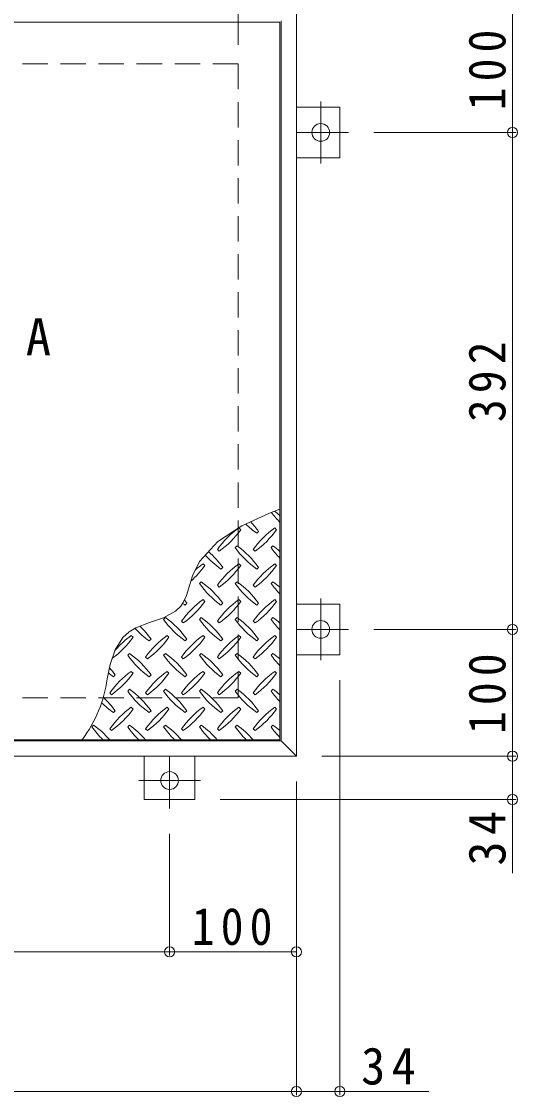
# Model space of a CAD drawing. Units: millimetres at full size, sheet at 1:10. Extents: x -2620 to 2397, y -1959 to 1379.
# Drawn here: x -302 to 90, y 75 to 923 of the extents above; entities that cross this region are included whole.
import ezdxf
from ezdxf.enums import TextEntityAlignment as Align

# ---------------------------------------------------------------- set-up
doc = ezdxf.new("R2010")
doc.units = ezdxf.units.MM
doc.header["$LTSCALE"] = 10
doc.header["$PDMODE"] = 32
doc.header["$PDSIZE"] = 8
doc.linetypes.add('CHAIN1', pattern=[8, 5, -1, 1, -1])
doc.linetypes.add('DASHED2', pattern=[3, 2, -1])
for name, color, linetype, lineweight in [('0-1_躯体', 2, 'DASHED2', 9), ('0-2_仕上', 3, 'Continuous', 9), ('0-3_建具', 2, 'Continuous', 9), ('0-5_寸法', 7, 'Continuous', 9), ('0-9', 134, 'Continuous', 5), ('0-E', 3, 'Continuous', 9), ('0-F', 7, 'Continuous', 9)]:
    doc.layers.add(name, color=color, linetype=linetype, lineweight=lineweight)
doc.styles.add('ＭＳ ゴシック', font='')
doc.styles.get('ＭＳ ゴシック').set_extended_font_data('MS Gothic')

msp = doc.modelspace()

# ---------------------------------------------------------------- linework, layer by layer
at = {"layer": '0-1_躯体'}
for p, q in [((-2130.7, 889.38), (-130.7, 889.38)), ((-130.7, 889.38), (-130.7, 389.38)), ((-130.7, 389.38), (-2130.7, 389.38))]:
    msp.add_line(p, q, dxfattribs=at)
at = {"layer": '0-2_仕上'}
for p, q in [((-612.7, 922.38), (-97.7, 922.38)), ((-97.7, 922.38), (-97.7, 356.38)), ((-97.7, 356.38), (-612.7, 356.38))]:
    msp.add_line(p, q, dxfattribs=at)
at = {"layer": '0-3_建具'}
for p, q in [((-84.7, 935.38), (-84.7, 343.38)), ((-96.7, 355.38), (-96.7, 923.38)), ((-96.7, 355.38), (-2164.7, 355.38)), ((-96.7, 355.38), (-84.7, 343.38)), ((-84.7, 343.38), (-2176.7, 343.38))]:
    msp.add_line(p, q, dxfattribs=at)
at = {"layer": '0-5_寸法'}
for p, q in [((85.7, 309.18), (85.7, 251.06)), ((-50.5, 78.95), (19.77, 78.95))]:
    msp.add_line(p, q, dxfattribs=at)
at = {"layer": '0-9'}
for p, q in [((-128.65, 522), (-130.07, 523.42)), ((-115.93, 519.17), (-114.51, 520.59)), ((-100.37, 522), (-101.78, 523.42)), ((-131.48, 509.27), (-132.9, 507.86)), ((-103.2, 509.27), (-104.61, 507.86)), ((-147.04, 506.44), (-145.63, 505.03)), ((-118.76, 506.44), (-117.34, 505.03)), ((-156.94, 493.72), (-158.35, 495.13)), ((-144.21, 490.89), (-142.8, 492.3)), ((-128.65, 493.72), (-130.07, 495.13)), ((-115.93, 490.89), (-114.51, 492.3)), ((-100.37, 493.72), (-101.78, 495.13)), ((-159.77, 480.99), (-161.18, 479.57)), ((-147.04, 478.16), (-145.63, 476.75)), ((-131.48, 480.99), (-132.9, 479.57)), ((-118.76, 478.16), (-117.34, 476.75)), ((-103.2, 480.99), (-104.61, 479.57)), ((-156.94, 465.43), (-158.35, 466.85)), ((-128.65, 465.43), (-130.07, 466.85)), ((-100.37, 465.43), (-101.78, 466.85)), ((-172.5, 462.6), (-171.08, 464.02)), ((-144.21, 462.6), (-142.8, 464.02)), ((-115.93, 462.6), (-114.51, 464.02)), ((-188.05, 452.7), (-189.47, 451.29)), ((-175.32, 449.88), (-173.91, 448.46)), ((-159.77, 452.7), (-161.18, 451.29)), ((-147.04, 449.88), (-145.63, 448.46)), ((-131.48, 452.7), (-132.9, 451.29)), ((-118.76, 449.88), (-117.34, 448.46)), ((-103.2, 452.7), (-104.61, 451.29)), ((-213.51, 437.15), (-214.92, 438.56)), ((-200.78, 434.32), (-199.37, 435.73)), ((-185.22, 437.15), (-186.64, 438.56)), ((-172.5, 434.32), (-171.08, 435.73)), ((-156.94, 437.15), (-158.35, 438.56)), ((-144.21, 434.32), (-142.8, 435.73)), ((-128.65, 437.15), (-130.07, 438.56)), ((-115.93, 434.32), (-114.51, 435.73)), ((-100.37, 437.15), (-101.78, 438.56)), ((-216.34, 424.42), (-217.75, 423.01)), ((-188.05, 424.42), (-189.47, 423.01)), ((-159.77, 424.42), (-161.18, 423.01)), ((-131.48, 424.42), (-132.9, 423.01)), ((-103.2, 424.42), (-104.61, 423.01)), ((-203.61, 421.59), (-202.19, 420.18)), ((-175.32, 421.59), (-173.91, 420.18)), ((-147.04, 421.59), (-145.63, 420.18)), ((-118.76, 421.59), (-117.34, 420.18)), ((-229.06, 406.04), (-227.65, 407.45)), ((-213.51, 408.86), (-214.92, 410.28)), ((-200.78, 406.04), (-199.37, 407.45)), ((-185.22, 408.86), (-186.64, 410.28)), ((-172.5, 406.04), (-171.08, 407.45)), ((-156.94, 408.86), (-158.35, 410.28)), ((-144.21, 406.04), (-142.8, 407.45)), ((-128.65, 408.86), (-130.07, 410.28)), ((-115.93, 406.04), (-114.51, 407.45)), ((-100.37, 408.86), (-101.78, 410.28)), ((-231.89, 393.31), (-230.48, 391.89)), ((-216.34, 396.14), (-217.75, 394.72)), ((-203.61, 393.31), (-202.19, 391.89)), ((-188.05, 396.14), (-189.47, 394.72)), ((-175.32, 393.31), (-173.91, 391.89)), ((-159.77, 396.14), (-161.18, 394.72)), ((-147.04, 393.31), (-145.63, 391.89)), ((-131.48, 396.14), (-132.9, 394.72)), ((-118.76, 393.31), (-117.34, 391.89)), ((-103.2, 396.14), (-104.61, 394.72)), ((-213.51, 380.58), (-214.92, 381.99)), ((-185.22, 380.58), (-186.64, 381.99)), ((-156.94, 380.58), (-158.35, 381.99)), ((-128.65, 380.58), (-130.07, 381.99)), ((-100.37, 380.58), (-101.78, 381.99)), ((-229.06, 377.75), (-227.65, 379.17)), ((-200.78, 377.75), (-199.37, 379.17)), ((-172.5, 377.75), (-171.08, 379.17)), ((-144.21, 377.75), (-142.8, 379.17)), ((-115.93, 377.75), (-114.51, 379.17)), ((-244.62, 367.85), (-246.03, 366.44)), ((-231.89, 365.02), (-230.48, 363.61)), ((-216.34, 367.85), (-217.75, 366.44)), ((-203.61, 365.02), (-202.19, 363.61)), ((-188.05, 367.85), (-189.47, 366.44)), ((-175.32, 365.02), (-173.91, 363.61)), ((-159.77, 367.85), (-161.18, 366.44)), ((-147.04, 365.02), (-145.63, 363.61)), ((-131.48, 367.85), (-132.9, 366.44)), ((-118.76, 365.02), (-117.34, 363.61)), ((-103.2, 367.85), (-104.61, 366.44))]:
    msp.add_line(p, q, dxfattribs=at)
msp.add_lwpolyline([(-97.7, 538.3), (-105.97, 534.97), (-127.72, 525.01), (-146.69, 512.84), (-161.09, 497.07), (-166.67, 485.71), (-167.81, 482.23), (-169.58, 476.09), (-171.47, 470.09), (-173.91, 464.62), (-175.76, 461.84), (-180.04, 457.73), (-189.64, 452.62), (-200.61, 448.73), (-211.28, 444.54), (-216.69, 441.38), (-221.53, 437), (-227.61, 427.38), (-231.56, 415.79), (-233.91, 404.37)], dxfattribs=at)
for centre, radius, start, end in [((-45.57, 578.22), 72.5, 215.94795, 224.0249), ((-145.27, 478.51), 72.5, 48.99213, 53.25279), ((-73.85, 578.22), 72.5, 225.57452, 234.5273), ((-173.56, 478.51), 72.5, 35.47258, 43.25978), ((-88, 464.37), 72.5, 125.47256, 144.5273), ((-187.7, 564.07), 72.5, 305.47272, 324.5273), ((-59.71, 464.37), 72.5, 125.47256, 144.5273), ((-159.41, 564.07), 72.5, 305.47272, 324.5273), ((-173.56, 450.23), 72.5, 35.47258, 54.5273), ((-145.27, 450.23), 72.5, 48.99213, 54.5273), ((-102.14, 549.93), 72.5, 221.35275, 234.5273), ((-201.84, 450.23), 72.5, 35.47258, 48.77962), ((-73.85, 549.93), 72.5, 215.47272, 234.5273), ((-45.57, 549.93), 72.5, 215.47272, 224.0249), ((-215.98, 535.79), 72.5, 311.38763, 324.5273), ((-116.28, 436.09), 72.5, 125.47256, 131.59831), ((-88, 436.09), 72.5, 125.47256, 144.5273), ((-187.7, 535.79), 72.5, 305.47272, 324.5273), ((-59.71, 436.09), 72.5, 125.47256, 144.5273), ((-159.41, 535.79), 72.5, 305.47272, 324.5273), ((-102.14, 521.65), 72.5, 215.47272, 234.5273), ((-201.84, 421.95), 72.5, 35.47258, 54.5273), ((-73.85, 521.65), 72.5, 215.47272, 234.5273), ((-173.56, 421.95), 72.5, 35.47258, 54.5273), ((-45.57, 521.65), 72.5, 215.47272, 224.0249), ((-145.27, 421.95), 72.5, 48.99213, 54.5273), ((-116.28, 407.8), 72.5, 125.47256, 144.5273), ((-230.12, 421.95), 72.5, 35.47258, 38.03572), ((-88, 407.8), 72.5, 125.47256, 144.5273), ((-59.71, 407.8), 72.5, 125.47256, 144.5273), ((-130.42, 521.65), 72.5, 232.70831, 234.5273), ((-215.98, 507.51), 72.5, 305.47272, 324.5273), ((-187.7, 507.51), 72.5, 305.47272, 324.5273), ((-159.41, 507.51), 72.5, 305.47272, 324.5273), ((-130.42, 493.36), 72.5, 215.47272, 234.5273), ((-230.12, 393.66), 72.5, 35.47258, 54.5273), ((-102.14, 493.36), 72.5, 215.47272, 234.5273), ((-201.84, 393.66), 72.5, 35.47258, 54.5273), ((-73.85, 493.36), 72.5, 215.47272, 234.5273), ((-173.56, 393.66), 72.5, 35.47258, 54.5273), ((-45.57, 493.36), 72.5, 215.47272, 224.0249), ((-145.27, 393.66), 72.5, 48.99213, 54.5273), ((-158.71, 493.36), 72.5, 222.74814, 234.5273), ((-258.41, 393.66), 72.5, 35.47258, 45.99713), ((-272.55, 479.22), 72.5, 306.00705, 324.5273), ((-172.85, 379.52), 72.5, 125.47256, 139.2924), ((-144.56, 379.52), 72.5, 125.47256, 144.52728), ((-244.27, 479.22), 72.5, 305.47272, 324.5273), ((-116.28, 379.52), 72.5, 125.47256, 144.52728), ((-215.98, 479.22), 72.5, 305.47272, 324.5273), ((-88, 379.52), 72.5, 125.47256, 144.52728), ((-187.7, 479.22), 72.5, 305.47272, 324.5273), ((-59.71, 379.52), 72.5, 125.47256, 144.5273), ((-159.41, 479.22), 72.5, 305.47272, 324.5273), ((-258.41, 365.38), 72.5, 35.47258, 54.5273), ((-230.12, 365.38), 72.5, 35.47258, 54.5273), ((-201.84, 365.38), 72.5, 35.47258, 54.5273), ((-173.56, 365.38), 72.5, 35.47258, 54.5273), ((-145.27, 365.38), 72.5, 48.99213, 54.5273), ((-158.71, 465.08), 72.5, 215.47272, 234.5273), ((-130.42, 465.08), 72.5, 215.47272, 234.5273), ((-102.14, 465.08), 72.5, 215.47272, 234.5273), ((-73.85, 465.08), 72.5, 215.47272, 234.5273), ((-45.57, 465.08), 72.5, 215.47272, 224.0249), ((-186.99, 465.08), 72.5, 230.65677, 234.5273), ((-286.69, 365.38), 72.5, 35.47258, 41.1628), ((-172.85, 351.23), 72.5, 125.47256, 144.5273), ((-272.55, 450.94), 72.5, 305.47272, 324.5273), ((-144.56, 351.23), 72.5, 125.47256, 144.5273), ((-244.27, 450.94), 72.5, 305.47272, 324.5273), ((-116.28, 351.23), 72.5, 125.47256, 144.5273), ((-215.98, 450.94), 72.5, 305.47272, 324.5273), ((-88, 351.23), 72.5, 125.47256, 144.5273), ((-187.7, 450.94), 72.5, 305.47272, 324.5273), ((-59.71, 351.23), 72.5, 125.47256, 144.5273), ((-159.41, 450.94), 72.5, 305.47272, 324.5273), ((-335.11, 418.13), 102.13, 322.79805, 352.25462), ((-158.71, 436.79), 72.5, 215.47272, 234.5273), ((-258.41, 337.09), 72.5, 35.47258, 54.5273), ((-130.42, 436.79), 72.5, 215.47272, 234.5273), ((-230.12, 337.09), 72.5, 35.47258, 54.5273), ((-102.14, 436.79), 72.5, 215.47272, 234.5273), ((-201.84, 337.09), 72.5, 35.47258, 54.5273), ((-73.85, 436.79), 72.5, 215.47272, 234.5273), ((-173.56, 337.09), 72.5, 35.47258, 54.5273), ((-45.57, 436.79), 72.5, 215.47272, 224.0249), ((-145.27, 337.09), 72.5, 48.99213, 54.5273), ((-186.99, 436.79), 72.5, 224.94598, 234.5273), ((-286.69, 337.09), 72.5, 35.47258, 46.69856), ((-172.85, 322.95), 72.5, 125.47256, 144.5273), ((-144.56, 322.95), 72.5, 125.47256, 144.5273), ((-116.28, 322.95), 72.5, 125.47256, 144.5273), ((-88, 322.95), 72.5, 125.47256, 144.5273), ((-59.71, 322.95), 72.5, 125.47256, 144.5273), ((-272.55, 422.65), 72.5, 305.47272, 324.5273), ((-244.27, 422.65), 72.5, 305.47272, 324.5273), ((-215.98, 422.65), 72.5, 305.47272, 324.5273), ((-187.7, 422.65), 72.5, 305.47272, 324.5273), ((-159.41, 422.65), 72.5, 305.47272, 324.5273), ((-186.99, 408.51), 72.5, 215.47272, 225.97511), ((-286.69, 308.81), 72.5, 41.00789, 54.5273), ((-158.71, 408.51), 72.5, 215.47272, 225.97511), ((-258.41, 308.81), 72.5, 41.00789, 54.5273), ((-130.42, 408.51), 72.5, 215.47272, 225.97511), ((-230.12, 308.81), 72.5, 41.00789, 54.5273), ((-102.14, 408.51), 72.5, 215.47272, 225.97511), ((-201.84, 308.81), 72.5, 41.00789, 54.5273), ((-73.85, 408.51), 72.5, 215.47272, 225.97511), ((-173.56, 308.81), 72.5, 41.00789, 54.5273), ((-45.57, 408.51), 72.5, 215.47272, 224.0249), ((-145.27, 308.81), 72.5, 48.99213, 54.5273)]:
    msp.add_arc(centre, radius, start, end, dxfattribs=at)
at = {"layer": '0-E', "linetype": 'CHAIN1'}
for p, q in [((-65.5, 811), (-65.5, 859.76)), ((-43.53, 835.38), (-84.7, 835.38)), ((-65.5, 419), (-65.5, 467.76)), ((-43.53, 443.38), (-84.7, 443.38)), ((-184.7, 302.21), (-184.7, 343.38)), ((-209.08, 324.18), (-160.32, 324.18))]:
    msp.add_line(p, q, dxfattribs=at)
at = {"layer": '0-E'}
for p, q in [((-50.5, 855.38), (-84.7, 855.38)), ((-50.5, 855.38), (-50.5, 815.38)), ((-50.5, 815.38), (-84.7, 815.38)), ((-50.5, 463.38), (-84.7, 463.38)), ((-50.5, 463.38), (-50.5, 423.38)), ((-50.5, 423.38), (-84.7, 423.38)), ((-204.7, 309.18), (-204.7, 343.38)), ((-164.7, 309.18), (-164.7, 343.38)), ((-164.7, 309.18), (-204.7, 309.18))]:
    msp.add_line(p, q, dxfattribs=at)
for centre in [(-65.5, 835.38), (-65.5, 443.38), (-184.7, 324.18)]:
    msp.add_circle(centre, 7, dxfattribs=at)
at = {"layer": '0-F'}
for p, q in [((-130.7, 904.38), (-130.7, 1078.92)), ((85.7, 835.38), (85.7, 935.38)), ((88.7, 835.38), (-23.53, 835.38)), ((85.7, 835.38), (85.7, 443.38)), ((88.7, 443.38), (-23.53, 443.38)), ((85.7, 343.38), (85.7, 443.38)), ((-50.5, 75.95), (-50.5, 403.38)), ((88.7, 343.38), (-64.7, 343.38)), ((85.7, 343.38), (85.7, 309.18)), ((-84.7, 75.95), (-84.7, 323.38)), ((88.7, 309.18), (-144.7, 309.18)), ((-184.7, 186.06), (-184.7, 282.21)), ((-607.7, 189.06), (-184.7, 189.06)), ((-184.7, 189.06), (-84.7, 189.06)), ((-1130.7, 78.95), (-84.7, 78.95)), ((-84.7, 78.95), (-50.5, 78.95))]:
    msp.add_line(p, q, dxfattribs=at)
for p in [(85.7, 835.38), (85.7, 443.38), (85.7, 343.38), (85.7, 309.18), (-184.7, 189.06), (-84.7, 189.06), (-84.7, 78.95), (-50.5, 78.95)]:
    msp.add_point(p, dxfattribs=at)

# ---------------------------------------------------------------- texts
at = {"layer": '0-5_寸法', "color": 2, "style": 'ＭＳ ゴシック'}
msp.add_text('A', height=29.33, dxfattribs=at).set_placement((-298.17, 650.68), align=Align.BOTTOM_LEFT)
at = {"layer": '0-F', "color": 2, "char_height": 29.33, "attachment_point": 7, "rotation": 90, "style": 'ＭＳ ゴシック'}
for s, insert in [('\\T1.27;\\W0.9;100', (80.7, 852.88)), ('\\T1.27;\\W0.9;392', (80.7, 606.88)), ('\\T1.27;\\W0.9;100', (80.7, 360.88)), ('\\T1.27;\\W0.95;34', (80.7, 257.13))]:
    msp.add_mtext(s, dxfattribs=dict(at, insert=insert))
at = {"layer": '0-F', "color": 2, "char_height": 29.33, "attachment_point": 7, "style": 'ＭＳ ゴシック'}
for s, insert in [('\\T1.27;\\W0.9;100', (-167.2, 194.06)), ('\\T1.27;\\W0.95;34', (-33.61, 83.95))]:
    msp.add_mtext(s, dxfattribs=dict(at, insert=insert))

doc.saveas('drawing.dxf')
